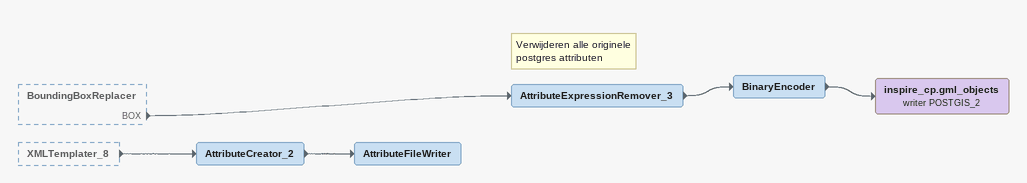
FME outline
BoundingBoxReplacer [outside]
    BOX -> AttributeExpressionRemover_3
XMLTemplater_8 [outside]
    -> AttributeCreator_2
Note: Verwijderen alle originele / postgres attributen
AttributeExpressionRemover_3
    -> BinaryEncoder
BinaryEncoder
    -> inspire_cp.gml_objects (writer POSTGIS_2)
inspire_cp.gml_objects (writer POSTGIS_2)
AttributeCreator_2
    -> AttributeFileWriter
AttributeFileWriter
